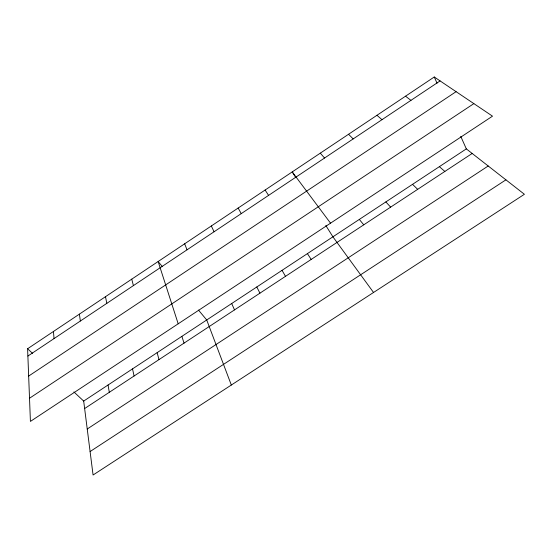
<?xml version="1.0" encoding="UTF-8"?>
<svg xmlns="http://www.w3.org/2000/svg" width="552" height="552" viewBox="0 0 552 552"><rect width="100%" height="100%" fill="white"/><g stroke="black" fill="none" stroke-linecap="round" stroke-linejoin="round"><path stroke-width="0.83" d="M27.6 348.747L434.265 76.99L492.515 116.168L30.415 421.417L27.6 348.747L32.582 353.397M27.883 356.047L440.082 80.909M28.656 376.071L456.09 91.673M29.518 398.24L473.864 103.624M83.683 401.069L466.33 148.888L524.4 194.283L93.074 475.01L83.683 401.069L73.906 391.948M84.635 408.549L472.181 153.456M87.23 429.007L488.209 165.986M90.093 451.55L505.922 179.835M405.534 96.193L410.95 100.354M439.364 166.656L444.857 171.444M376.968 115.285L381.977 119.694M412.537 184.34L417.678 189.336M348.56 134.267L353.176 138.918M385.855 201.922L390.643 207.124M320.312 153.139L324.535 158.031M162.454 266.719L158.134 261.517L178.192 323.803M198.499 310.086L206.724 319.981L231.322 385.034M359.311 219.42L363.754 224.83M330.538 223.167L292.229 171.913L295.844 177.682M373.538 292.47L332.911 236.815L325.825 225.513M307.416 253.623L311.183 259.426M265.112 190.026L268.576 195.387M282.051 270.335L285.494 276.338M238.153 208.049L241.245 213.631M256.811 286.971L259.93 293.16M211.333 225.968L214.066 231.771M434.265 76.99L437.032 83.193M460.754 136.372L466.33 148.888M231.702 303.517L234.503 309.9M184.658 243.791L187.031 249.814M181.87 336.361L184.037 343.116M157.134 352.659L158.997 359.6M131.749 279.153L133.405 285.612M132.528 368.874L134.081 375.995M105.501 296.693L106.805 303.365M108.047 385.013L109.296 392.313M79.391 314.136L80.357 321.016M53.427 331.49L54.048 338.576"/></g></svg>
